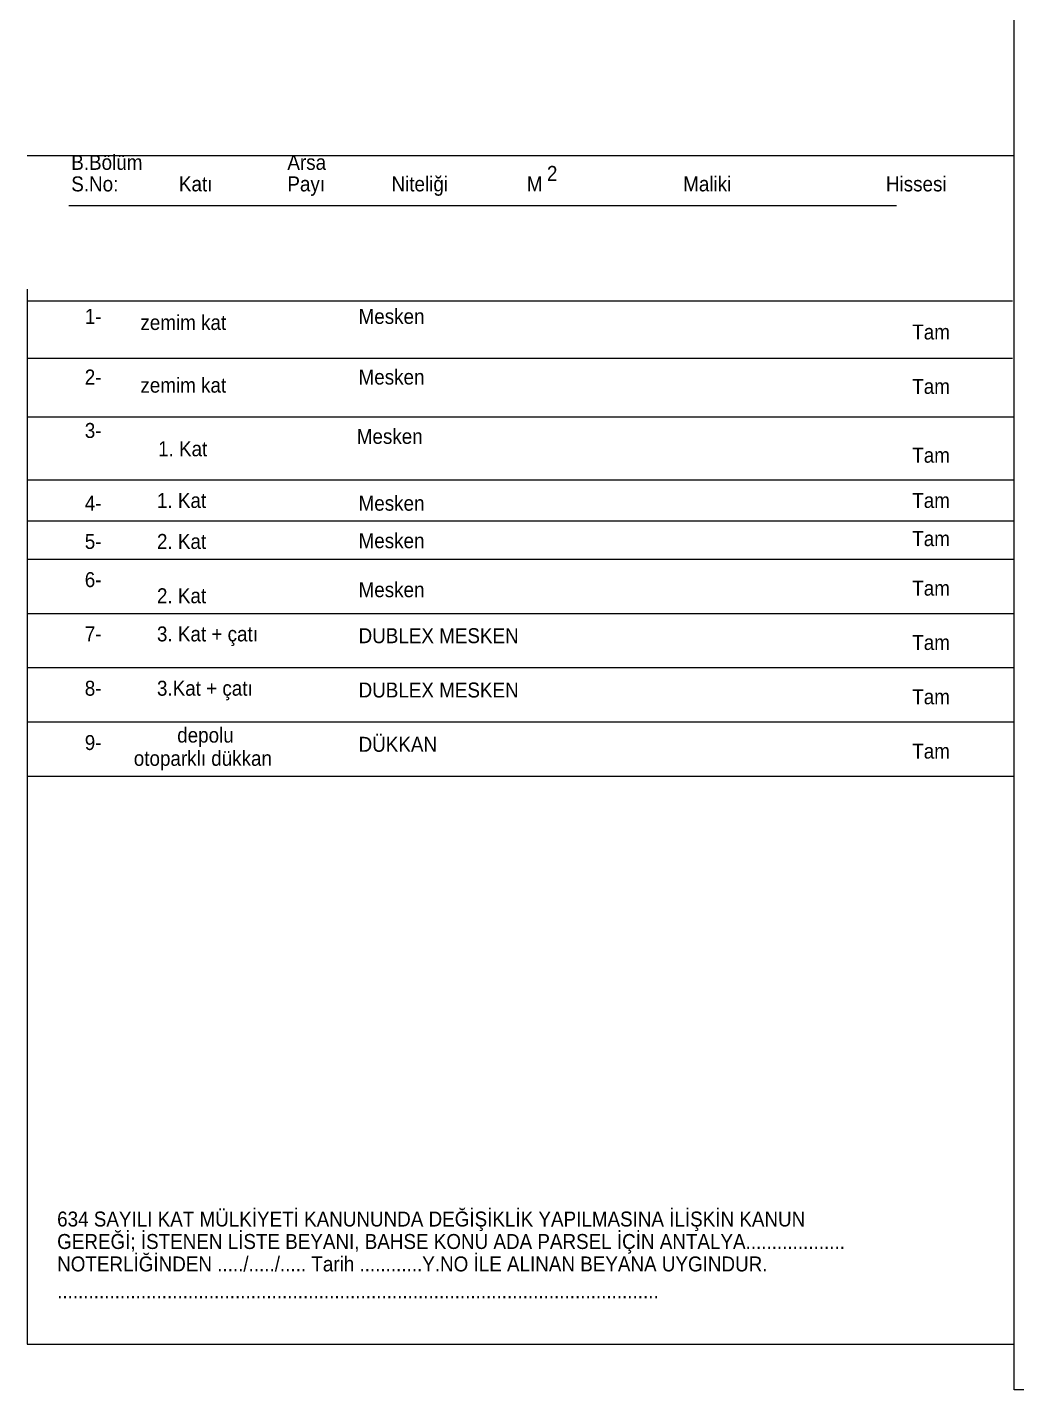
# Model space of a CAD drawing. Extents: x 41749 to 92598, y -24291 to 29432.
# Drawn here: x 41749 to 42741, y -24286 to -22920 of the extents above; entities that cross this region are included whole.
import ezdxf

# ---------------------------------------------------------------- set-up
doc = ezdxf.new("R2010")
doc.units = 0
doc.header["$MEASUREMENT"] = 0
doc.layers.add('MERBAS', color=231, linetype='CONTINUOUS')
doc.layers.add('yazı', color=7, linetype='CONTINUOUS')
doc.layers.add('OLÇU', color=3, linetype='CONTINUOUS', lineweight=18)
doc.styles.add('mahal', font='arial.ttf', dxfattribs={"height": 70})

msp = doc.modelspace()

# ---------------------------------------------------------------- linework, layer by layer
at = {"layer": 'MERBAS'}
msp.add_lwpolyline([(42737.9822, -24285.68394), (42737.9822, -21385.68394), (45617.04216, -21385.68394), (45617.04216, -24285.68394)], close=True, dxfattribs=at)
at = {"layer": 'OLÇU'}
for p, q in [((41749.42016, -23194.52347), (42736.23936, -23194.52347)), ((41749.42016, -23251.93774), (42736.23936, -23251.93774)), ((41749.42016, -23310.84421), (42738.02597, -23310.84421)), ((41749.42016, -23373.9332), (42737.9822, -23373.9332)), ((41749.42016, -23414.9709), (42737.9822, -23414.9709)), ((41749.42016, -23453.247), (42737.9822, -23453.247)), ((41749.42016, -23507.666), (42737.9822, -23507.666)), ((41749.42016, -23562.085), (42737.9822, -23562.085)), ((41749.42016, -23616.50401), (42737.9822, -23616.50401)), ((41749.42016, -23670.92301), (42737.9822, -23670.92301))]:
    msp.add_line(p, q, dxfattribs=at)
at = {"layer": 'yazı'}
for p, q in [((42737.9822, -23049.1491), (41749.42016, -23049.1491)), ((41791.10631, -23099.09291), (42620.04247, -23099.09291)), ((41749.42016, -23182.8819), (41749.42016, -24239.86648)), ((42737.9822, -24239.86648), (42737.9822, -23182.8819)), ((41749.42016, -24239.86648), (42737.9822, -24239.86648))]:
    msp.add_line(p, q, dxfattribs=at)

# ---------------------------------------------------------------- texts
at = {"layer": 'yazı', "style": 'mahal', "width": 0.9}
for s, p in [('B.Bölüm', (41793.4925, -23063.25656)), ('Arsa', (42009.96086, -23063.25656)), ('2', (42269.93468, -23074.35019)), ('S.No:', (41793.4925, -23084.85656)), ('Katı', (41901.34966, -23084.85656)), ('Payı', (42009.96086, -23084.85656)), ('Niteliği', (42114.2615, -23084.85656)), ('M', (42249.78947, -23084.85656)), ('Maliki', (42406.42078, -23084.85656)), ('Hissesi', (42609.49485, -23084.85656)), ('1-', (41807.03212, -23217.58739)), ('zemim kat', (41862.74868, -23223.72871)), ('Mesken', (42081.28259, -23217.58739)), ('Tam', (42635.83594, -23233.23482)), ('2-', (41807.03212, -23278.36291)), ('Mesken', (42081.28259, -23278.36291)), ('zemim kat', (41862.74868, -23286.54735)), ('Tam', (42635.83594, -23287.7294)), ('3-', (41807.03212, -23331.91951)), ('Mesken', (42079.46698, -23337.8342)), ('1. Kat', (41880.47181, -23350.28778)), ('Tam', (42635.83594, -23356.7558)), ('1. Kat', (41879.34454, -23402.07648)), ('Tam', (42635.83594, -23402.03801)), ('4-', (41807.03212, -23404.83808)), ('Mesken', (42081.28259, -23404.83808)), ('5-', (41807.03212, -23443.11418)), ('2. Kat', (41879.34454, -23443.11418)), ('Mesken', (42081.28259, -23442.38255)), ('Tam', (42635.83594, -23440.31411)), ('6-', (41807.03212, -23481.39028)), ('2. Kat', (41879.34454, -23497.53318)), ('Mesken', (42081.28259, -23491.47922)), ('Tam', (42635.83594, -23489.9647)), ('7-', (41807.03212, -23535.80928)), ('3. Kat + çatı', (41879.34454, -23535.80928)), ('DUBLEX MESKEN', (42081.28259, -23537.57763)), ('Tam', (42635.83594, -23544.3837)), ('8-', (41807.03212, -23590.22828)), ('3.Kat + çatı', (41879.34454, -23590.22828)), ('DUBLEX MESKEN', (42081.28259, -23591.99663)), ('Tam', (42635.83594, -23598.8027)), ('9-', (41807.03212, -23644.64729)), ('depolu ', (41899.61695, -23637.1891)), ('DÜKKAN', (42081.28259, -23646.41564)), ('otoparklı dükkan', (41856.12735, -23660.46247)), ('Tam', (42635.83594, -23653.22171)), ('634 SAYILI KAT MÜLKİYETİ KANUNUNDA DEĞİŞİKLİK YAPILMASINA İLİŞKİN KANUN', (41779.36574, -24122.12521)), ('GEREĞİ; İSTENEN LİSTE BEYANI, BAHSE KONU ADA PARSEL İÇİN ANTALYA...................', (41779.36574, -24144.62521)), ('NOTERLİĞİNDEN ...../...../..... Tarih ............Y.NO İLE ALINAN BEYANA UYGINDUR.', (41779.36574, -24167.12521)), ('...................................................................................................................', (41779.36574, -24194.12521))]:
    msp.add_text(s, height=15, dxfattribs=at).set_placement(p)

doc.saveas('drawing.dxf')
